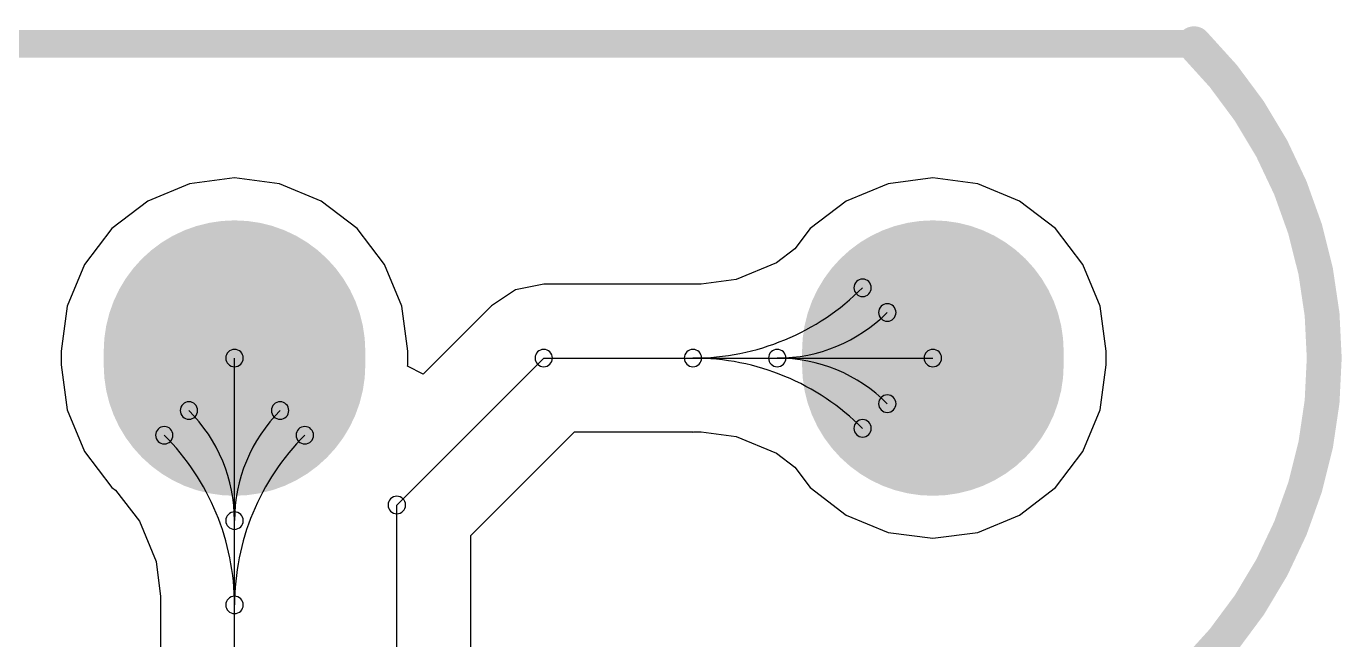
# Model space of a CAD drawing. Header units: inches. Extents: x 32166 to 66782, y 2386 to 7162.
# Drawn here: x 33472.3 to 33548.8, y 3514.8 to 3550.5 of the extents above; entities that cross this region are included whole.
import ezdxf

# ---------------------------------------------------------------- set-up
doc = ezdxf.new("R2010")
doc.units = ezdxf.units.IN
doc.header["$LTSCALE"] = 0.6431102362
doc.header["$MEASUREMENT"] = 0
for name, color, linetype in [('BOTTOMLAYER', 5, 'CONTINUOUS'), ('BOTTOMOVERLAY', 54, 'CONTINUOUS'), ('BOTTOMSOLDER', 6, 'CONTINUOUS'), ('MULTILAYER', 9, 'CONTINUOUS')]:
    doc.layers.add(name, color=color, linetype=linetype)

msp = doc.modelspace()

# ---------------------------------------------------------------- linework, layer by layer
at = {"layer": 'BOTTOMLAYER'}
for p, q in [((33481.77115686279, 3541.313996827206), (33479.33854806278, 3540.306368667205)), ((33484.38168758276, 3541.657668987204), (33481.77115686279, 3541.313996827206)), ((33486.9922183028, 3541.313996827206), (33484.38168758276, 3541.657668987204)), ((33489.4248271028, 3540.306368667205), (33486.9922183028, 3541.313996827206)), ((33522.4111568628, 3541.313996827206), (33519.97854806279, 3540.306368667205)), ((33525.02168758278, 3541.657668987204), (33522.4111568628, 3541.313996827206)), ((33527.63221830281, 3541.313996827206), (33525.02168758278, 3541.657668987204)), ((33530.06482710276, 3540.306368667205), (33527.63221830281, 3541.313996827206)), ((33479.33854806278, 3540.306368667205), (33477.24961142277, 3538.703466107205)), ((33491.51376374281, 3538.703466107205), (33489.4248271028, 3540.306368667205)), ((33519.97854806279, 3540.306368667205), (33517.88961142278, 3538.703466107205)), ((33532.15376374277, 3538.703466107205), (33530.06482710276, 3540.306368667205)), ((33477.24961142277, 3538.703466107205), (33475.6467088628, 3536.614529467204)), ((33493.11666630278, 3536.614529467204), (33491.51376374281, 3538.703466107205)), ((33517.88961142278, 3538.703466107205), (33516.9847821428, 3537.524276187205)), ((33533.7566663028, 3536.614529467204), (33532.15376374277, 3538.703466107205)), ((33516.9847821428, 3537.524276187205), (33515.92261510278, 3536.709240987204)), ((33475.6467088628, 3536.614529467204), (33474.63908070279, 3534.181920667206)), ((33494.12429446279, 3534.181920667206), (33493.11666630278, 3536.614529467204)), ((33515.92261510278, 3536.709240987204), (33513.5760615028, 3535.737274427205)), ((33534.7642944628, 3534.181920667206), (33533.7566663028, 3536.614529467204)), ((33500.7315456628, 3535.142772187204), (33499.3369840628, 3534.210957947203)), ((33502.3765512628, 3535.469985147205), (33500.7315456628, 3535.142772187204)), ((33511.05790550279, 3535.469985147205), (33502.3765512628, 3535.469985147205)), ((33511.11236310279, 3535.469985147205), (33511.05790550279, 3535.475349627204)), ((33511.05790550279, 3535.475349627204), (33511.05790550279, 3535.469985147205)), ((33511.54578870279, 3535.469985147205), (33511.11236310279, 3535.469985147205)), ((33513.5760615028, 3535.737274427205), (33511.54578870279, 3535.469985147205)), ((33474.63908070279, 3534.181920667206), (33474.29540854279, 3531.571389947205)), ((33494.46796662279, 3531.571389947205), (33494.12429446279, 3534.181920667206)), ((33499.3369840628, 3534.210957947203), (33495.3687522228, 3530.242726107206)), ((33535.1079666228, 3531.571389947205), (33534.7642944628, 3534.181920667206)), ((33474.29540854279, 3531.571389947205), (33474.29540854279, 3530.771391547203)), ((33484.38168758276, 3509.096514907205), (33484.38168758276, 3531.171390747206)), ((33493.8268096628, 3522.621649147206), (33502.3765512628, 3531.171390747206)), ((33494.46796662279, 3530.771391547203), (33494.46796662279, 3531.571389947205)), ((33502.3765512628, 3531.171390747206), (33525.02168758278, 3531.171390747206)), ((33535.1079666228, 3530.771391547203), (33535.1079666228, 3531.571389947205)), ((33474.29540854279, 3530.771391547203), (33474.63908070279, 3528.160860827205)), ((33494.45752214279, 3530.692102907205), (33494.46796662279, 3530.771391547203)), ((33495.3687522228, 3530.242726107206), (33494.45752214279, 3530.692102907205)), ((33534.7642944628, 3528.160860827205), (33535.1079666228, 3530.771391547203)), ((33474.63908070279, 3528.160860827205), (33475.6467088628, 3525.728252027204)), ((33533.7566663028, 3525.728252027204), (33534.7642944628, 3528.160860827205)), ((33498.1254040628, 3520.841109147206), (33504.15709126281, 3526.872796347203)), ((33504.15709126281, 3526.872796347203), (33511.05790550279, 3526.872796347203)), ((33511.05790550279, 3526.872796347203), (33511.05790550279, 3526.867431867204)), ((33511.05790550279, 3526.867431867204), (33511.11236310279, 3526.872796347203)), ((33511.11236310279, 3526.872796347203), (33511.54578870279, 3526.872796347203)), ((33511.54578870279, 3526.872796347203), (33513.5760615028, 3526.605507067203)), ((33513.5760615028, 3526.605507067203), (33515.92261510278, 3525.633540507204)), ((33475.6467088628, 3525.728252027204), (33477.24961142277, 3523.639315387203)), ((33515.92261510278, 3525.633540507204), (33516.9847821428, 3524.818505307203)), ((33532.15376374277, 3523.639315387203), (33533.7566663028, 3525.728252027204)), ((33516.9847821428, 3524.818505307203), (33517.88961142278, 3523.639315387203)), ((33477.24961142277, 3523.639315387203), (33477.45606262278, 3523.480900667206)), ((33517.88961142278, 3523.639315387203), (33519.97854806279, 3522.036412827203)), ((33530.06482710276, 3522.036412827203), (33532.15376374277, 3523.639315387203)), ((33477.45606262278, 3523.480900667206), (33478.84383734281, 3521.672319067204)), ((33493.8268096628, 3491.505673787206), (33493.8268096628, 3522.621649147206)), ((33519.97854806279, 3522.036412827203), (33522.4111568628, 3521.028784667205)), ((33527.63221830281, 3521.028784667205), (33530.06482710276, 3522.036412827203)), ((33478.84383734281, 3521.672319067204), (33479.81580390281, 3519.325765467203)), ((33498.1254040628, 3498.261667387205), (33498.1254040628, 3520.841109147206)), ((33522.4111568628, 3521.028784667205), (33525.02168758278, 3520.685112507204)), ((33525.02168758278, 3520.685112507204), (33527.63221830281, 3521.028784667205)), ((33479.81580390281, 3519.325765467203), (33480.08309318277, 3517.295492667205)), ((33480.08309318277, 3516.862067067204), (33480.0777287028, 3516.807609467205)), ((33480.0777287028, 3516.807609467205), (33480.08309318277, 3516.807609467205)), ((33480.08309318277, 3517.295492667205), (33480.08309318277, 3516.862067067204)), ((33480.08309318277, 3516.807609467205), (33480.08309318277, 3510.877054907205))]:
    msp.add_line(p, q, dxfattribs=at)
at = {"layer": 'BOTTOMLAYER', "const_width": 13.59999312}
for points in [[(33484.38168758276, 3530.771391547207), (33484.38168758276, 3531.571389947205)], [(33525.02168758278, 3530.771391547207), (33525.02168758278, 3531.571389947205)]]:
    msp.add_lwpolyline(points, dxfattribs=at)
at = {"layer": 'BOTTOMLAYER', "const_width": 6.7999864}
for points in [[(33480.98168422276, 3531.571389947205, 1), (33487.78169094276, 3531.571389947205, 1)], [(33521.62168422277, 3531.571389947205, 1), (33528.42169094278, 3531.571389947205, 1)], [(33480.98168422276, 3530.771391547207, 1), (33487.78169094276, 3530.771391547207, 1)], [(33521.62168422277, 3530.771391547207, 1), (33528.42169094278, 3530.771391547207, 1)]]:
    msp.add_lwpolyline(points, format="xyb", close=True, dxfattribs=at)
at = {"layer": 'BOTTOMLAYER'}
for centre, radius, start, end in [((33520.93179990276, 3535.261278427204), 0.5080000000307336, 0, 180), ((33511.05792154995, 3545.135179474199), 13.96378872702789, 269.9999341558341, 314.9999341557985), ((33520.93179990276, 3535.261278427204), 0.507999999972526, 180, 0), ((33522.36862710275, 3533.824451227205), 0.5080000000307336, 0, 180), ((33515.96358652646, 3540.229471981476), 9.05808123431271, 270.0000886586402, 315.0000886585223), ((33522.36862710275, 3533.824451227205), 0.507999999972526, 180, 0), ((33484.38168758276, 3531.171390747206), 0.5080000000307336, 0, 180), ((33484.38168758276, 3531.171390747206), 0.507999999972526, 180, 0), ((33502.37655126274, 3531.171390747206), 0.5080000000307336, 0, 180), ((33502.37655126274, 3531.171390747206), 0.5080000000307336, 0, 180), ((33502.37655126274, 3531.171390747206), 0.507999999972526, 180, 0), ((33502.37655126274, 3531.171390747206), 0.507999999972526, 180, 0), ((33511.05790550279, 3531.171390747206), 0.507999999972526, 0, 180), ((33511.05790550279, 3531.171390747206), 0.507999999972526, 0, 180), ((33511.05790550279, 3531.171390747206), 0.5080000000307336, 180, 0), ((33511.05790550279, 3531.171390747206), 0.5080000000307336, 180, 0), ((33511.05792154995, 3517.207602020213), 13.96378872700201, 45.00006584420154, 90.00006584416586), ((33515.9636005428, 3531.171390747206), 0.507999999972526, 0, 180), ((33515.9636005428, 3531.171390747206), 0.507999999972526, 0, 180), ((33515.9636005428, 3531.171390747206), 0.5080000000307336, 180, 0), ((33515.9636005428, 3531.171390747206), 0.5080000000307336, 180, 0), ((33515.96358652646, 3522.113309512935), 9.058081234281348, 44.99991134147772, 89.9999113413598), ((33525.02168758278, 3531.171390747206), 0.5080000000307336, 0, 180), ((33525.02168758278, 3531.171390747206), 0.507999999972526, 180, 0), ((33522.36862710275, 3528.518330267203), 0.5080000000307336, 0, 180), ((33481.72862710274, 3528.118331067204), 0.5080000000307336, 0, 180), ((33481.72862710274, 3528.118331067204), 0.507999999972526, 180, 0), ((33475.32360634848, 3521.713290490939), 9.05808123428184, 8.865817120433386e-05, 45.00008865803405), ((33493.43976881704, 3521.71329049087), 9.058081234292262, 134.9999113413856, 179.9999113413859), ((33487.03474806278, 3528.118331067204), 0.5080000000307336, 0, 180), ((33487.03474806278, 3528.118331067204), 0.507999999972526, 180, 0), ((33522.36862710275, 3528.518330267203), 0.507999999972526, 180, 0), ((33520.93179990276, 3527.081503067204), 0.5080000000307336, 0, 180), ((33480.29179990274, 3526.681503867205), 0.5080000000307336, 0, 180), ((33480.29179990274, 3526.681503867205), 0.507999999972526, 180, 0), ((33470.41789885581, 3516.807625514428), 13.96378872695843, 359.9999341555475, 44.99993415543921), ((33498.34547630971, 3516.807625514359), 13.96378872695835, 135.0000658440265, 180.0000658441658), ((33488.47157526278, 3526.681503867205), 0.5080000000307336, 0, 180), ((33488.47157526278, 3526.681503867205), 0.507999999972526, 180, 0), ((33520.93179990276, 3527.081503067204), 0.507999999972526, 180, 0), ((33493.8268096628, 3522.621649147206), 0.507999999972526, 0, 180), ((33493.8268096628, 3522.621649147206), 0.507999999972526, 0, 180), ((33484.38168758276, 3521.713304507206), 0.5080000000307336, 0, 180), ((33484.38168758276, 3521.713304507206), 0.5080000000307336, 0, 180), ((33493.8268096628, 3522.621649147206), 0.5080000000307336, 180, 0), ((33493.8268096628, 3522.621649147206), 0.5080000000307336, 180, 0), ((33484.38168758276, 3521.713304507206), 0.507999999972526, 180, 0), ((33484.38168758276, 3521.713304507206), 0.507999999972526, 180, 0), ((33484.38168758276, 3516.807609467205), 0.5080000000307336, 0, 180), ((33484.38168758276, 3516.807609467205), 0.5080000000307336, 0, 180), ((33484.38168758276, 3516.807609467205), 0.507999999972526, 180, 0), ((33484.38168758276, 3516.807609467205), 0.507999999972526, 180, 0)]:
    msp.add_arc(centre, radius, start, end, dxfattribs=at)
at = {"layer": 'BOTTOMOVERLAY', "const_width": 2.032}
msp.add_lwpolyline([(33540.22161654278, 3549.459350107207, -0.414213562372877), (33540.22161654278, 3512.883431387205)], format="xyb", dxfattribs=at)
at = {"layer": 'BOTTOMOVERLAY'}
for points, const_width in [([(33539.71361654281, 3549.459350107207, 1), (33540.72961654275, 3549.459350107207, 1)], 1.016), ([(33539.82165798277, 3549.459390747206, 1), (33540.62165638281, 3549.459390747206, 1)], 0.7999984)]:
    msp.add_lwpolyline(points, format="xyb", close=True, dxfattribs=dict(at, const_width=const_width))
at = {"layer": 'BOTTOMOVERLAY', "const_width": 1.5999968}
msp.add_lwpolyline([(33469.22174838278, 3549.459390747206), (33540.22165718279, 3549.459390747206)], dxfattribs=at)
at = {"layer": 'BOTTOMSOLDER', "const_width": 15.22559312}
for points in [[(33484.38168758276, 3530.771391547207), (33484.38168758276, 3531.571389947205)], [(33525.02168758278, 3530.771391547207), (33525.02168758278, 3531.571389947205)]]:
    msp.add_lwpolyline(points, dxfattribs=at)
at = {"layer": 'BOTTOMSOLDER', "const_width": 7.612786399999999}
for points in [[(33480.57528422278, 3531.571389947205, 1), (33488.1880909428, 3531.571389947205, 1)], [(33521.2152842228, 3531.571389947205, 1), (33528.82809094276, 3531.571389947205, 1)], [(33480.57528422278, 3530.771391547207, 1), (33488.1880909428, 3530.771391547207, 1)], [(33521.2152842228, 3530.771391547207, 1), (33528.82809094276, 3530.771391547207, 1)]]:
    msp.add_lwpolyline(points, format="xyb", close=True, dxfattribs=at)
at = {"layer": 'MULTILAYER', "const_width": 13.59999312}
for points in [[(33484.38168758276, 3530.771391547207), (33484.38168758276, 3531.571389947205)], [(33525.02168758278, 3530.771391547207), (33525.02168758278, 3531.571389947205)]]:
    msp.add_lwpolyline(points, dxfattribs=at)
at = {"layer": 'MULTILAYER', "const_width": 6.7999864}
for points in [[(33480.98168422276, 3531.571389947205, 1), (33487.78169094276, 3531.571389947205, 1)], [(33521.62168422277, 3531.571389947205, 1), (33528.42169094278, 3531.571389947205, 1)], [(33480.98168422276, 3530.771391547207, 1), (33487.78169094276, 3530.771391547207, 1)], [(33521.62168422277, 3530.771391547207, 1), (33528.42169094278, 3530.771391547207, 1)]]:
    msp.add_lwpolyline(points, format="xyb", close=True, dxfattribs=at)

doc.saveas('drawing.dxf')
